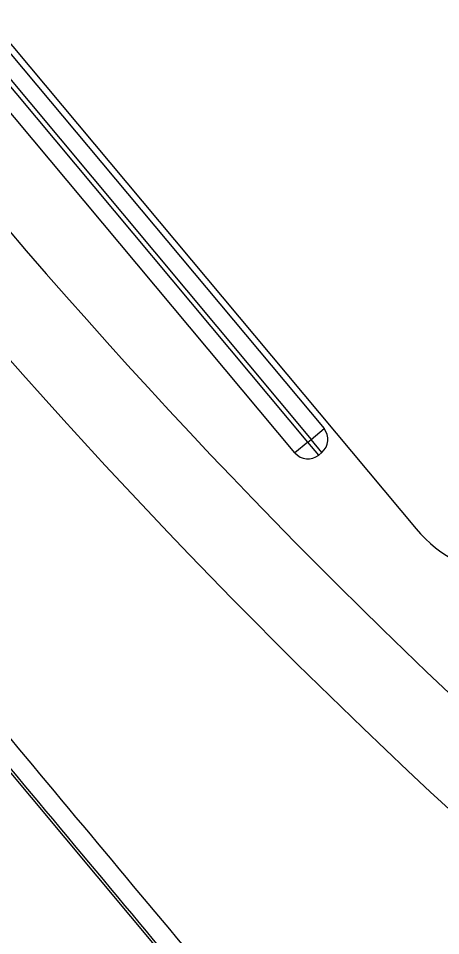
# Model space of a CAD drawing. Header units: metres. Extents: x 2999 to 3109, y 1752 to 1796.
# Drawn here: x 3008.5801 to 3008.6804, y 1761.1783 to 1761.396 of the extents above; entities that cross this region are included whole.
import ezdxf

# ---------------------------------------------------------------- set-up
doc = ezdxf.new("R2010")
doc.units = ezdxf.units.M
doc.layers.add('PAREDES', color=7, linetype='Continuous')
doc.styles.add('PADRAO MK', font='')
doc.styles.get('PADRAO MK').set_extended_font_data('AvantGarde Bk BT')

msp = doc.modelspace()

# ---------------------------------------------------------------- linework, layer by layer
at = {"layer": 'PAREDES', "color": 253, "lineweight": 0}
for p, q in [((3008.47943, 1761.50796), (3008.67457, 1761.27486)), ((3008.49898, 1761.48227), (3008.65272, 1761.29863)), ((3008.64888, 1761.29542), (3008.49515, 1761.47906)), ((3008.49592, 1761.4797), (3008.64965, 1761.29606)), ((3008.64582, 1761.29285), (3008.49208, 1761.47649)), ((3008.64965, 1761.29606), (3008.65272, 1761.29863)), ((3008.64888, 1761.29542), (3008.64582, 1761.29285)), ((3008.64888, 1761.29542), (3008.64965, 1761.29606)), ((3008.65145, 1761.29235), (3008.64888, 1761.29542)), ((3008.65222, 1761.29299), (3008.64965, 1761.29606)), ((3008.65145, 1761.29235), (3008.65222, 1761.29299)), ((3008.53524, 1761.26832), (3008.64458, 1761.1377))]:
    msp.add_line(p, q, dxfattribs=at)
for centre, radius, start, end in [((3009.67683, 1762.28571), 1.46615, 210.81468, 229.05351), ((3008.64965, 1761.29606), 0.004, 309.9341, 39.9341), ((3008.64888, 1761.29542), 0.004, 219.9341, 309.9341), ((3008.69911, 1761.2954), 0.032, 219.9341, 309.9341), ((2890.80136, 1662.76989), 153.50836, 39.8528747, 39.9166538), ((2900.61943, 1670.98887), 140.6997, 39.8457995, 39.9151675)]:
    msp.add_arc(centre, radius, start, end, dxfattribs=at)
msp.add_ellipse((3011.83067, 1764.08878), major_axis=(3.26274, 2.73137), ratio=0.578364, start_param=3.047316, end_param=3.235869, dxfattribs=at)

# ---------------------------------------------------------------- texts
at = {"layer": 'PAREDES', "color": 253, "lineweight": 0, "style": 'PADRAO MK'}
msp.add_text('Cons. 11', height=0.24, dxfattribs=at).set_placement((3008.14277, 1760.97059))

doc.saveas('drawing.dxf')
